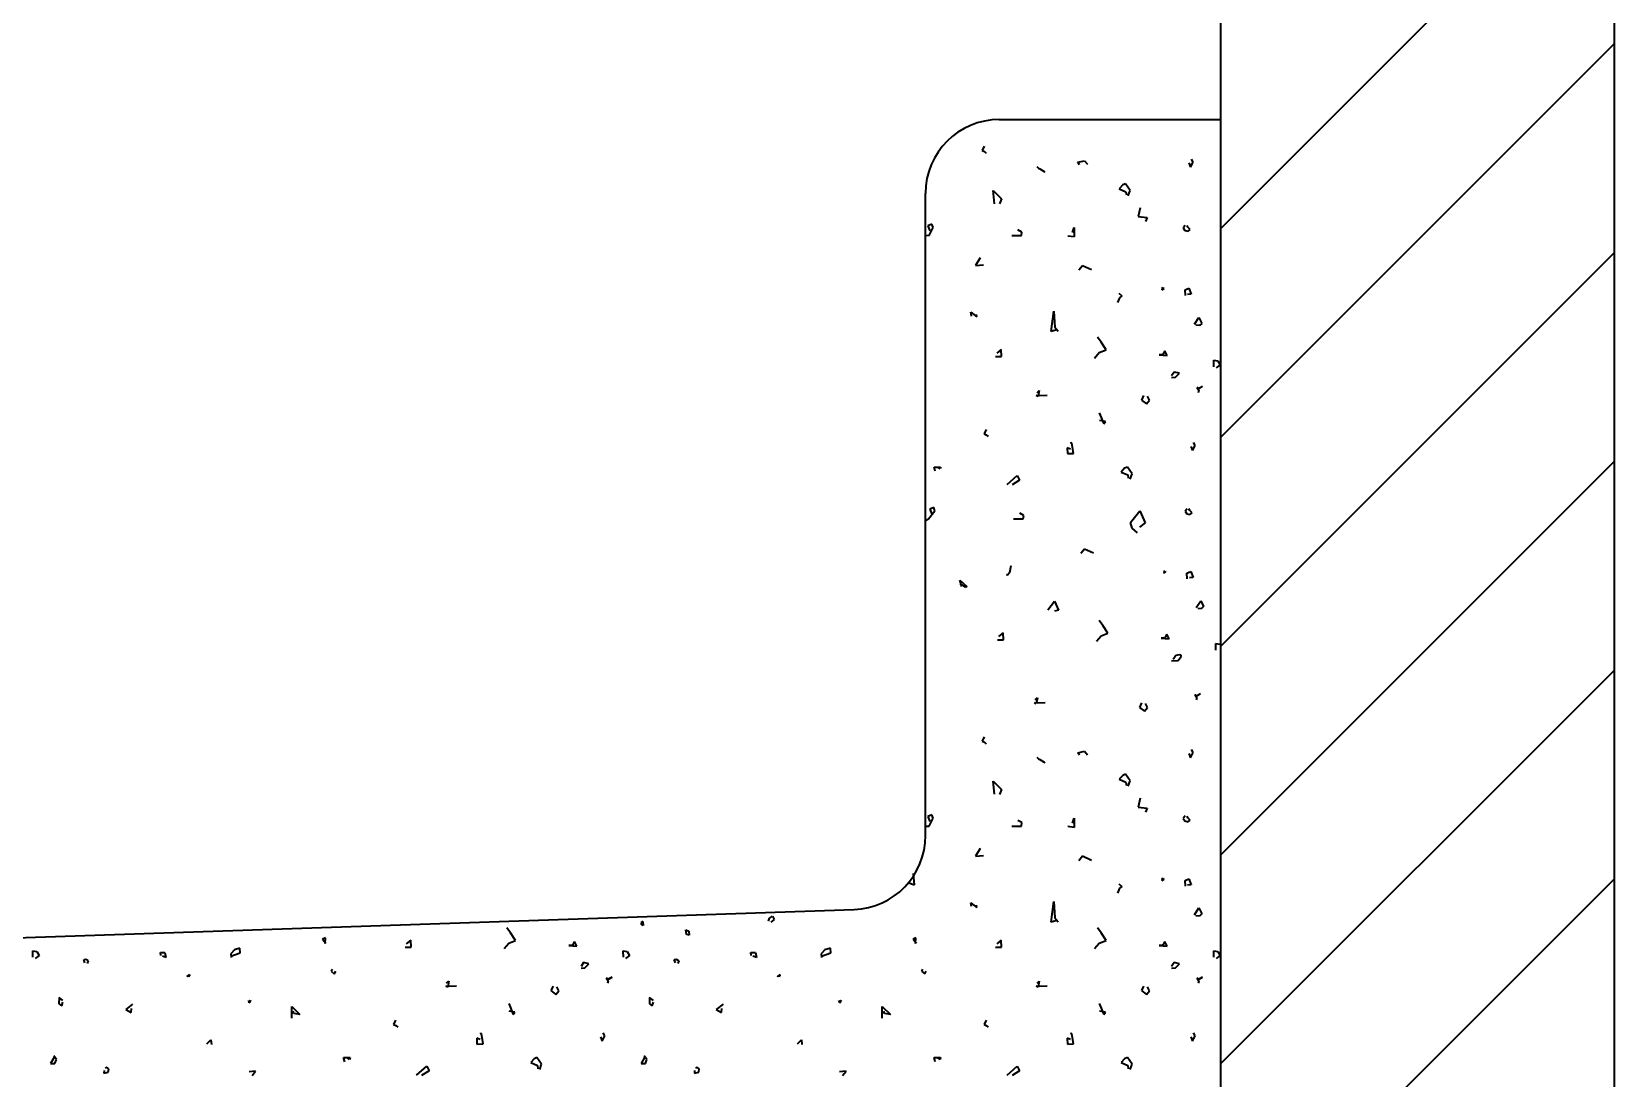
# Model space of a CAD drawing. Header units: inches. Extents: x 2025 to 34930, y -6955 to 4650.
# Drawn here: x 9692.16 to 9736.59, y -2530.02 to -2500.65 of the extents above; entities that cross this region are included whole.
import ezdxf

# ---------------------------------------------------------------- set-up
doc = ezdxf.new("R2010")
doc.units = ezdxf.units.IN
doc.header["$MEASUREMENT"] = 0
doc.layers.add('M-HVAC-EXHS-DUCT', color=3, linetype='Continuous', lineweight=50)
doc.layers.add('PDF-TEXT', color=7, linetype='Continuous', lineweight=35)

# ---------------------------------------------------------------- blocks, each defined once
blk = doc.blocks.new('p detail 18')
at = {"layer": 'PDF-TEXT'}
for p, q in [((9725.539, -2534.88), (9725.539, -2473.615)), ((9736.588, -2534.88), (9736.588, -2476.872)), ((9725.539, -2506.17), (9736.588, -2495.122)), ((9725.539, -2512.03), (9736.588, -2500.981)), ((9719.324, -2503.114), (9725.539, -2503.114)), ((9718.9, -2503.863), (9718.845, -2503.981)), ((9718.845, -2503.981), (9718.906, -2504.011)), ((9718.906, -2504.011), (9718.96, -2504.057)), ((9720.377, -2504.433), (9720.424, -2504.477)), ((9720.424, -2504.477), (9720.464, -2504.5)), ((9720.464, -2504.5), (9720.584, -2504.575)), ((9720.584, -2504.575), (9720.603, -2504.59)), ((9721.531, -2504.313), (9721.718, -2504.268)), ((9721.578, -2504.38), (9721.531, -2504.313)), ((9721.718, -2504.268), (9721.804, -2504.365)), ((9724.649, -2504.332), (9724.695, -2504.452)), ((9724.695, -2504.452), (9724.771, -2504.306)), ((9724.771, -2504.306), (9724.724, -2504.221)), ((9722.789, -2504.947), (9722.692, -2505.054)), ((9722.866, -2504.914), (9722.789, -2504.947)), ((9722.999, -2505.1), (9722.866, -2504.914)), ((9717.252, -2523.209), (9717.252, -2505.186)), ((9719.15, -2505.107), (9719.389, -2505.339)), ((9719.189, -2505.474), (9719.15, -2505.107)), ((9719.389, -2505.339), (9719.329, -2505.482)), ((9722.692, -2505.054), (9722.88, -2505.137)), ((9722.88, -2505.137), (9722.892, -2505.226)), ((9722.944, -2505.25), (9722.999, -2505.1)), ((9723.279, -2505.586), (9723.219, -2505.834)), ((9723.219, -2505.834), (9723.479, -2505.864)), ((9723.479, -2505.864), (9723.432, -2505.976)), ((9717.252, -2506.362), (9717.357, -2506.368)), ((9717.433, -2506.048), (9717.318, -2506.096)), ((9717.318, -2506.096), (9717.376, -2506.235)), ((9717.357, -2506.368), (9717.465, -2506.142)), ((9717.465, -2506.142), (9717.433, -2506.048)), ((9719.673, -2506.371), (9719.944, -2506.368)), ((9719.958, -2506.27), (9719.847, -2506.211)), ((9719.944, -2506.368), (9719.958, -2506.27)), ((9721.384, -2506.283), (9721.424, -2506.141)), ((9721.424, -2506.141), (9721.424, -2506.404)), ((9724.545, -2506.083), (9724.489, -2506.153)), ((9724.489, -2506.153), (9724.534, -2506.225)), ((9724.534, -2506.225), (9724.623, -2506.249)), ((9724.619, -2506.133), (9724.594, -2506.085)), ((9724.684, -2506.203), (9724.619, -2506.133)), ((9724.623, -2506.249), (9724.684, -2506.203)), ((9721.424, -2506.404), (9721.244, -2506.381)), ((9718.789, -2506.995), (9718.656, -2507.213)), ((9718.656, -2507.213), (9718.882, -2507.19)), ((9721.559, -2507.334), (9721.664, -2507.205)), ((9721.664, -2507.205), (9721.914, -2507.323)), ((9725.539, -2517.89), (9736.588, -2506.841)), ((9722.698, -2508.112), (9722.638, -2508.247)), ((9722.678, -2507.985), (9722.765, -2508.06)), ((9722.765, -2508.06), (9722.698, -2508.112)), ((9723.88, -2507.82), (9723.895, -2507.838)), ((9723.895, -2507.838), (9723.89, -2507.896)), ((9723.89, -2507.896), (9723.95, -2507.853)), ((9723.95, -2507.853), (9723.932, -2507.84)), ((9724.538, -2507.892), (9724.645, -2507.846)), ((9724.547, -2508.054), (9724.538, -2507.892)), ((9724.71, -2508.017), (9724.606, -2508.021)), ((9724.645, -2507.846), (9724.71, -2508.017)), ((9718.529, -2508.517), (9718.695, -2508.652)), ((9718.549, -2508.629), (9718.529, -2508.517)), ((9718.695, -2508.652), (9718.689, -2508.584)), ((9720.777, -2509.064), (9720.857, -2508.487)), ((9720.857, -2508.487), (9720.883, -2508.944)), ((9720.911, -2509.027), (9720.777, -2509.064)), ((9720.883, -2508.944), (9720.977, -2509.056)), ((9724.8, -2508.856), (9724.93, -2508.666)), ((9724.94, -2508.893), (9724.84, -2508.886)), ((9724.93, -2508.666), (9725.007, -2508.832)), ((9725.007, -2508.832), (9724.94, -2508.893)), ((9722.182, -2509.359), (9722.077, -2509.222)), ((9722.32, -2509.58), (9722.182, -2509.359)), ((9719.222, -2509.765), (9719.387, -2509.761)), ((9719.379, -2509.564), (9719.253, -2509.672)), ((9719.387, -2509.761), (9719.379, -2509.564)), ((9721.997, -2509.805), (9722.131, -2509.654)), ((9722.131, -2509.654), (9722.32, -2509.58)), ((9723.893, -2509.706), (9723.814, -2509.719)), ((9723.814, -2509.719), (9724.041, -2509.737)), ((9723.975, -2509.604), (9723.899, -2509.743)), ((9724.041, -2509.737), (9723.975, -2509.604)), ((9725.345, -2509.865), (9725.457, -2509.885)), ((9725.349, -2510.048), (9725.345, -2509.865)), ((9725.457, -2509.885), (9725.521, -2509.998)), ((9724.229, -2510.199), (9724.158, -2510.305)), ((9724.158, -2510.351), (9724.27, -2510.343)), ((9724.38, -2510.23), (9724.229, -2510.199)), ((9724.27, -2510.343), (9724.38, -2510.23)), ((9725.521, -2509.998), (9725.409, -2510.081)), ((9720.386, -2510.779), (9720.447, -2510.716)), ((9720.447, -2510.716), (9720.417, -2510.884)), ((9724.925, -2510.664), (9724.869, -2510.631)), ((9724.869, -2510.631), (9724.925, -2510.707)), ((9724.884, -2510.696), (9725.028, -2510.605)), ((9724.925, -2510.707), (9724.904, -2510.779)), ((9725.028, -2510.605), (9724.925, -2510.664)), ((9720.362, -2510.86), (9720.665, -2510.847)), ((9720.417, -2510.884), (9720.362, -2510.86)), ((9723.372, -2510.86), (9723.314, -2510.986)), ((9723.314, -2510.986), (9723.454, -2511.091)), ((9723.454, -2511.091), (9723.539, -2510.991)), ((9723.539, -2510.991), (9723.481, -2510.877)), ((9722.131, -2511.342), (9722.258, -2511.657)), ((9722.305, -2511.589), (9722.138, -2511.56)), ((9722.258, -2511.657), (9722.305, -2511.589)), ((9718.953, -2511.815), (9718.899, -2511.933)), ((9718.899, -2511.933), (9718.959, -2511.963)), ((9718.959, -2511.963), (9719.013, -2512.009)), ((9721.231, -2512.324), (9721.237, -2512.489)), ((9721.324, -2512.361), (9721.231, -2512.324)), ((9721.237, -2512.489), (9721.411, -2512.481)), ((9721.364, -2512.189), (9721.318, -2512.197)), ((9721.411, -2512.481), (9721.364, -2512.189)), ((9724.702, -2512.284), (9724.748, -2512.404)), ((9724.748, -2512.404), (9724.824, -2512.258)), ((9724.824, -2512.258), (9724.777, -2512.172)), ((9717.495, -2512.864), (9717.675, -2512.864)), ((9717.528, -2512.983), (9717.495, -2512.864)), ((9717.662, -2512.916), (9717.602, -2512.871)), ((9717.675, -2512.864), (9717.662, -2512.916)), ((9722.842, -2512.898), (9722.746, -2513.005)), ((9722.746, -2513.005), (9722.934, -2513.088)), ((9722.92, -2512.866), (9722.842, -2512.898)), ((9723.052, -2513.051), (9722.92, -2512.866)), ((9725.539, -2523.75), (9736.588, -2512.701)), ((9719.543, -2513.358), (9719.83, -2513.103)), ((9719.896, -2513.238), (9719.683, -2513.366)), ((9719.83, -2513.103), (9719.896, -2513.238)), ((9722.934, -2513.088), (9722.945, -2513.177)), ((9722.998, -2513.201), (9723.052, -2513.051)), ((9717.252, -2514.363), (9717.339, -2514.315)), ((9717.339, -2514.315), (9717.519, -2514.093)), ((9717.486, -2513.999), (9717.371, -2514.047)), ((9717.371, -2514.047), (9717.43, -2514.187)), ((9717.519, -2514.093), (9717.486, -2513.999)), ((9719.726, -2514.322), (9719.997, -2514.32)), ((9720.011, -2514.222), (9719.9, -2514.163)), ((9719.997, -2514.32), (9720.011, -2514.222)), ((9723.005, -2514.422), (9723.272, -2514.093)), ((9723.272, -2514.093), (9723.419, -2514.43)), ((9724.599, -2514.034), (9724.543, -2514.104)), ((9724.543, -2514.104), (9724.587, -2514.176)), ((9724.587, -2514.176), (9724.677, -2514.2)), ((9724.673, -2514.084), (9724.647, -2514.036)), ((9724.737, -2514.154), (9724.673, -2514.084)), ((9724.677, -2514.2), (9724.737, -2514.154)), ((9723.058, -2514.58), (9723.005, -2514.422)), ((9723.206, -2514.714), (9723.058, -2514.58)), ((9723.419, -2514.43), (9723.259, -2514.55)), ((9721.612, -2515.286), (9721.717, -2515.157)), ((9721.717, -2515.157), (9721.967, -2515.274)), ((9719.649, -2515.636), (9719.61, -2515.831)), ((9718.215, -2516.041), (9718.415, -2516.221)), ((9718.269, -2516.213), (9718.215, -2516.041)), ((9718.382, -2516.244), (9718.229, -2516.131)), ((9719.61, -2515.831), (9719.543, -2515.906)), ((9719.543, -2515.906), (9719.556, -2515.861)), ((9723.933, -2515.772), (9723.949, -2515.789)), ((9723.949, -2515.789), (9723.943, -2515.848)), ((9723.943, -2515.848), (9724.003, -2515.804)), ((9724.003, -2515.804), (9723.986, -2515.791)), ((9724.591, -2515.844), (9724.698, -2515.798)), ((9724.601, -2516.005), (9724.591, -2515.844)), ((9724.764, -2515.968), (9724.659, -2515.972)), ((9724.698, -2515.798), (9724.764, -2515.968)), ((9718.415, -2516.221), (9718.382, -2516.244)), ((9720.691, -2516.873), (9720.87, -2516.633)), ((9720.87, -2516.633), (9720.991, -2516.88)), ((9720.991, -2516.88), (9720.87, -2516.91)), ((9724.853, -2516.808), (9724.983, -2516.618)), ((9724.993, -2516.845), (9724.894, -2516.838)), ((9724.983, -2516.618), (9725.061, -2516.783)), ((9725.061, -2516.783), (9724.993, -2516.845)), ((9722.235, -2517.311), (9722.13, -2517.174)), ((9722.373, -2517.531), (9722.235, -2517.311)), ((9719.276, -2517.716), (9719.44, -2517.712)), ((9719.433, -2517.516), (9719.306, -2517.623)), ((9719.44, -2517.712), (9719.433, -2517.516)), ((9722.051, -2517.756), (9722.184, -2517.606)), ((9722.184, -2517.606), (9722.373, -2517.531)), ((9723.947, -2517.658), (9723.867, -2517.671)), ((9723.867, -2517.671), (9724.094, -2517.688)), ((9724.028, -2517.555), (9723.953, -2517.695)), ((9724.094, -2517.688), (9724.028, -2517.555)), ((9725.398, -2517.817), (9725.511, -2517.837)), ((9725.402, -2518), (9725.398, -2517.817)), ((9724.158, -2518.306), (9724.323, -2518.295)), ((9724.283, -2518.15), (9724.207, -2518.264)), ((9724.372, -2518.131), (9724.283, -2518.15)), ((9724.323, -2518.295), (9724.35, -2518.29)), ((9724.35, -2518.29), (9724.434, -2518.181)), ((9724.432, -2518.146), (9724.372, -2518.131)), ((9724.434, -2518.181), (9724.432, -2518.146)), ((9725.539, -2529.609), (9736.588, -2518.561)), ((9724.815, -2519.253), (9724.871, -2519.33)), ((9724.871, -2519.286), (9724.815, -2519.253)), ((9724.831, -2519.319), (9724.975, -2519.227)), ((9724.975, -2519.227), (9724.871, -2519.286)), ((9720.309, -2519.483), (9720.612, -2519.469)), ((9720.363, -2519.506), (9720.309, -2519.483)), ((9720.332, -2519.402), (9720.394, -2519.338)), ((9720.394, -2519.338), (9720.363, -2519.506)), ((9723.319, -2519.483), (9723.261, -2519.609)), ((9723.261, -2519.609), (9723.4, -2519.714)), ((9723.4, -2519.714), (9723.486, -2519.613)), ((9723.486, -2519.613), (9723.428, -2519.5)), ((9724.871, -2519.33), (9724.85, -2519.402)), ((9718.9, -2520.437), (9718.845, -2520.555)), ((9718.845, -2520.555), (9718.906, -2520.585)), ((9718.906, -2520.585), (9718.96, -2520.631)), ((9720.377, -2521.006), (9720.424, -2521.051)), ((9721.531, -2520.887), (9721.718, -2520.841)), ((9721.578, -2520.954), (9721.531, -2520.887)), ((9721.718, -2520.841), (9721.804, -2520.939)), ((9724.649, -2520.906), (9724.695, -2521.026)), ((9724.695, -2521.026), (9724.771, -2520.88)), ((9724.771, -2520.88), (9724.724, -2520.795)), ((9720.424, -2521.051), (9720.464, -2521.074)), ((9720.464, -2521.074), (9720.584, -2521.149)), ((9720.584, -2521.149), (9720.603, -2521.164)), ((9719.15, -2521.681), (9719.389, -2521.913)), ((9719.189, -2522.048), (9719.15, -2521.681)), ((9719.389, -2521.913), (9719.329, -2522.055)), ((9722.789, -2521.521), (9722.692, -2521.628)), ((9722.692, -2521.628), (9722.88, -2521.711)), ((9722.866, -2521.488), (9722.789, -2521.521)), ((9722.999, -2521.673), (9722.866, -2521.488)), ((9722.88, -2521.711), (9722.892, -2521.8)), ((9722.944, -2521.824), (9722.999, -2521.673)), ((9723.279, -2522.16), (9723.219, -2522.408)), ((9717.433, -2522.622), (9717.318, -2522.67)), ((9717.318, -2522.67), (9717.376, -2522.809)), ((9717.357, -2522.942), (9717.465, -2522.715)), ((9717.465, -2522.715), (9717.433, -2522.622)), ((9719.958, -2522.844), (9719.847, -2522.785)), ((9721.384, -2522.857), (9721.424, -2522.715)), ((9721.424, -2522.715), (9721.424, -2522.978)), ((9723.219, -2522.408), (9723.479, -2522.438)), ((9723.479, -2522.438), (9723.432, -2522.55)), ((9724.545, -2522.656), (9724.489, -2522.726)), ((9724.489, -2522.726), (9724.534, -2522.798)), ((9724.534, -2522.798), (9724.623, -2522.822)), ((9724.619, -2522.707), (9724.594, -2522.659)), ((9724.684, -2522.776), (9724.619, -2522.707)), ((9724.623, -2522.822), (9724.684, -2522.776)), ((9717.252, -2522.944), (9717.357, -2522.942)), ((9719.673, -2522.944), (9719.944, -2522.942)), ((9719.944, -2522.942), (9719.958, -2522.844)), ((9721.424, -2522.978), (9721.244, -2522.955)), ((9718.789, -2523.569), (9718.656, -2523.787)), ((9718.656, -2523.787), (9718.882, -2523.764)), ((9721.559, -2523.908), (9721.664, -2523.779)), ((9721.664, -2523.779), (9721.914, -2523.897)), ((9716.759, -2524.526), (9716.948, -2524.589)), ((9716.948, -2524.589), (9716.912, -2524.269)), ((9722.678, -2524.559), (9722.765, -2524.634)), ((9723.88, -2524.394), (9723.895, -2524.412)), ((9723.895, -2524.412), (9723.89, -2524.47)), ((9723.89, -2524.47), (9723.95, -2524.427)), ((9723.95, -2524.427), (9723.932, -2524.414)), ((9724.538, -2524.466), (9724.645, -2524.421)), ((9724.547, -2524.628), (9724.538, -2524.466)), ((9724.645, -2524.421), (9724.71, -2524.591)), ((9726.129, -2534.88), (9736.588, -2524.42)), ((9722.698, -2524.686), (9722.638, -2524.821)), ((9722.765, -2524.634), (9722.698, -2524.686)), ((9724.71, -2524.591), (9724.606, -2524.595)), ((9676.508, -2526.593), (9715.251, -2525.28)), ((9712.879, -2525.526), (9712.957, -2525.473)), ((9712.957, -2525.473), (9713.006, -2525.567)), ((9718.529, -2525.091), (9718.695, -2525.226)), ((9718.549, -2525.203), (9718.529, -2525.091)), ((9718.695, -2525.226), (9718.689, -2525.158)), ((9720.777, -2525.638), (9720.857, -2525.061)), ((9720.857, -2525.061), (9720.883, -2525.518)), ((9724.8, -2525.43), (9724.93, -2525.24)), ((9724.94, -2525.467), (9724.84, -2525.46)), ((9724.93, -2525.24), (9725.007, -2525.406)), ((9725.007, -2525.406), (9724.94, -2525.467)), ((9705.608, -2525.933), (9705.503, -2525.796)), ((9709.326, -2525.735), (9709.27, -2525.692)), ((9709.285, -2525.692), (9709.295, -2525.622)), ((9709.295, -2525.622), (9709.324, -2525.622)), ((9709.324, -2525.622), (9709.326, -2525.735)), ((9710.522, -2525.855), (9710.613, -2525.89)), ((9710.541, -2525.982), (9710.522, -2525.855)), ((9710.613, -2525.89), (9710.619, -2526.006)), ((9712.847, -2525.611), (9712.879, -2525.526)), ((9713.006, -2525.567), (9712.914, -2525.641)), ((9720.911, -2525.601), (9720.777, -2525.638)), ((9720.883, -2525.518), (9720.977, -2525.63)), ((9722.182, -2525.933), (9722.077, -2525.796)), ((9700.409, -2526.082), (9700.331, -2526.117)), ((9700.331, -2526.117), (9700.426, -2526.228)), ((9700.399, -2526.239), (9700.409, -2526.082)), ((9702.648, -2526.339), (9702.813, -2526.335)), ((9702.805, -2526.139), (9702.679, -2526.246)), ((9702.813, -2526.335), (9702.805, -2526.139)), ((9705.423, -2526.379), (9705.557, -2526.228)), ((9705.557, -2526.228), (9705.746, -2526.154)), ((9705.746, -2526.154), (9705.608, -2525.933)), ((9707.319, -2526.28), (9707.24, -2526.293)), ((9707.24, -2526.293), (9707.467, -2526.311)), ((9707.401, -2526.178), (9707.325, -2526.317)), ((9707.467, -2526.311), (9707.401, -2526.178)), ((9710.619, -2526.006), (9710.551, -2525.98)), ((9716.983, -2526.082), (9716.905, -2526.117)), ((9716.905, -2526.117), (9717, -2526.228)), ((9716.973, -2526.239), (9716.983, -2526.082)), ((9719.222, -2526.339), (9719.387, -2526.335)), ((9719.379, -2526.139), (9719.253, -2526.246)), ((9719.387, -2526.335), (9719.379, -2526.139)), ((9721.997, -2526.379), (9722.131, -2526.228)), ((9722.131, -2526.228), (9722.32, -2526.154)), ((9722.32, -2526.154), (9722.182, -2525.933)), ((9723.893, -2526.28), (9723.814, -2526.293)), ((9723.814, -2526.293), (9724.041, -2526.311)), ((9723.975, -2526.178), (9723.899, -2526.317)), ((9724.041, -2526.311), (9723.975, -2526.178)), ((9692.201, -2526.622), (9692.197, -2526.44)), ((9692.197, -2526.44), (9692.31, -2526.459)), ((9692.374, -2526.573), (9692.261, -2526.655)), ((9692.31, -2526.459), (9692.374, -2526.573)), ((9693.628, -2526.686), (9693.682, -2526.673)), ((9693.662, -2526.778), (9693.628, -2526.686)), ((9693.682, -2526.673), (9693.754, -2526.721)), ((9693.754, -2526.721), (9693.727, -2526.799)), ((9695.778, -2526.487), (9695.904, -2526.487)), ((9695.788, -2526.575), (9695.778, -2526.487)), ((9695.935, -2526.634), (9695.834, -2526.588)), ((9695.904, -2526.487), (9695.935, -2526.634)), ((9697.854, -2526.411), (9697.753, -2526.526)), ((9697.753, -2526.526), (9697.762, -2526.631)), ((9697.759, -2526.588), (9698.018, -2526.5)), ((9698.012, -2526.367), (9697.854, -2526.411)), ((9698.018, -2526.5), (9698.012, -2526.367)), ((9707.655, -2526.773), (9707.584, -2526.879)), ((9707.806, -2526.804), (9707.655, -2526.773)), ((9707.696, -2526.917), (9707.806, -2526.804)), ((9708.775, -2526.622), (9708.771, -2526.44)), ((9708.771, -2526.44), (9708.884, -2526.459)), ((9708.947, -2526.573), (9708.835, -2526.655)), ((9708.884, -2526.459), (9708.947, -2526.573)), ((9710.202, -2526.686), (9710.256, -2526.673)), ((9710.236, -2526.778), (9710.202, -2526.686)), ((9710.256, -2526.673), (9710.327, -2526.721)), ((9710.327, -2526.721), (9710.301, -2526.799)), ((9712.352, -2526.487), (9712.478, -2526.487)), ((9712.362, -2526.575), (9712.352, -2526.487)), ((9712.509, -2526.634), (9712.408, -2526.588)), ((9712.478, -2526.487), (9712.509, -2526.634)), ((9714.428, -2526.411), (9714.327, -2526.526)), ((9714.327, -2526.526), (9714.335, -2526.631)), ((9714.333, -2526.588), (9714.592, -2526.5)), ((9714.586, -2526.367), (9714.428, -2526.411)), ((9714.592, -2526.5), (9714.586, -2526.367)), ((9724.229, -2526.773), (9724.158, -2526.879)), ((9724.38, -2526.804), (9724.229, -2526.773)), ((9724.27, -2526.917), (9724.38, -2526.804)), ((9725.349, -2526.622), (9725.345, -2526.44)), ((9725.345, -2526.44), (9725.457, -2526.459)), ((9725.521, -2526.573), (9725.409, -2526.655)), ((9725.457, -2526.459), (9725.521, -2526.573)), ((9696.594, -2527.105), (9696.522, -2527.159)), ((9696.53, -2527.142), (9696.6, -2527.157)), ((9696.545, -2527.174), (9696.53, -2527.142)), ((9696.6, -2527.157), (9696.594, -2527.105)), ((9700.598, -2526.956), (9700.569, -2527.013)), ((9700.569, -2527.013), (9700.66, -2527.089)), ((9700.66, -2527.089), (9700.702, -2527.009)), ((9707.584, -2526.925), (9707.696, -2526.917)), ((9708.294, -2527.205), (9708.351, -2527.281)), ((9708.351, -2527.238), (9708.294, -2527.205)), ((9708.31, -2527.27), (9708.454, -2527.179)), ((9708.454, -2527.179), (9708.351, -2527.238)), ((9713.168, -2527.105), (9713.096, -2527.159)), ((9713.104, -2527.142), (9713.174, -2527.157)), ((9713.119, -2527.174), (9713.104, -2527.142)), ((9713.174, -2527.157), (9713.168, -2527.105)), ((9717.171, -2526.956), (9717.142, -2527.013)), ((9717.142, -2527.013), (9717.234, -2527.089)), ((9717.234, -2527.089), (9717.276, -2527.009)), ((9724.158, -2526.925), (9724.27, -2526.917)), ((9724.869, -2527.205), (9724.925, -2527.281)), ((9724.925, -2527.238), (9724.869, -2527.205)), ((9724.884, -2527.27), (9725.028, -2527.179)), ((9725.028, -2527.179), (9724.925, -2527.238)), ((9703.788, -2527.434), (9704.091, -2527.421)), ((9703.843, -2527.458), (9703.788, -2527.434)), ((9703.812, -2527.353), (9703.873, -2527.29)), ((9703.873, -2527.29), (9703.843, -2527.458)), ((9706.798, -2527.434), (9706.74, -2527.56)), ((9706.74, -2527.56), (9706.88, -2527.665)), ((9706.88, -2527.665), (9706.965, -2527.564)), ((9706.965, -2527.564), (9706.907, -2527.451)), ((9708.351, -2527.281), (9708.329, -2527.353)), ((9720.362, -2527.434), (9720.665, -2527.421)), ((9720.417, -2527.458), (9720.362, -2527.434)), ((9720.386, -2527.353), (9720.447, -2527.29)), ((9720.447, -2527.29), (9720.417, -2527.458)), ((9723.372, -2527.434), (9723.314, -2527.56)), ((9723.314, -2527.56), (9723.454, -2527.665)), ((9723.454, -2527.665), (9723.539, -2527.564)), ((9723.539, -2527.564), (9723.481, -2527.451)), ((9724.925, -2527.281), (9724.904, -2527.353)), ((9692.936, -2527.752), (9692.928, -2527.926)), ((9692.928, -2527.926), (9693.008, -2527.983)), ((9693.044, -2527.841), (9692.936, -2527.752)), ((9693.008, -2527.983), (9693.044, -2527.881)), ((9694.996, -2527.935), (9694.806, -2528.092)), ((9694.806, -2528.092), (9694.956, -2528.173)), ((9694.956, -2528.173), (9694.964, -2528.061)), ((9698.275, -2527.892), (9698.251, -2527.837)), ((9698.269, -2527.909), (9698.311, -2527.828)), ((9698.311, -2527.828), (9698.275, -2527.892)), ((9699.466, -2528.328), (9699.466, -2528.006)), ((9699.466, -2528.006), (9699.693, -2528.231)), ((9699.527, -2528.201), (9699.507, -2528.133)), ((9705.557, -2527.916), (9705.684, -2528.231)), ((9705.731, -2528.163), (9705.564, -2528.133)), ((9709.51, -2527.752), (9709.502, -2527.926)), ((9709.502, -2527.926), (9709.582, -2527.983)), ((9709.618, -2527.841), (9709.51, -2527.752)), ((9709.582, -2527.983), (9709.618, -2527.881)), ((9711.571, -2527.935), (9711.38, -2528.092)), ((9711.38, -2528.092), (9711.53, -2528.173)), ((9711.53, -2528.173), (9711.538, -2528.061)), ((9714.849, -2527.892), (9714.825, -2527.837)), ((9714.843, -2527.909), (9714.885, -2527.828)), ((9714.885, -2527.828), (9714.849, -2527.892)), ((9716.04, -2528.328), (9716.04, -2528.006)), ((9716.04, -2528.006), (9716.267, -2528.231)), ((9716.101, -2528.201), (9716.081, -2528.133)), ((9722.131, -2527.916), (9722.258, -2528.231)), ((9722.305, -2528.163), (9722.138, -2528.133)), ((9699.693, -2528.231), (9699.527, -2528.201)), ((9702.379, -2528.389), (9702.325, -2528.506)), ((9702.325, -2528.506), (9702.385, -2528.537)), ((9702.385, -2528.537), (9702.439, -2528.583)), ((9705.684, -2528.231), (9705.731, -2528.163)), ((9716.267, -2528.231), (9716.101, -2528.201)), ((9718.953, -2528.389), (9718.899, -2528.506)), ((9718.899, -2528.506), (9718.959, -2528.537)), ((9718.959, -2528.537), (9719.013, -2528.583)), ((9722.258, -2528.231), (9722.305, -2528.163)), ((9697.085, -2529.048), (9697.198, -2528.943)), ((9697.198, -2528.943), (9697.212, -2529.07)), ((9704.657, -2528.898), (9704.663, -2529.063)), ((9704.75, -2528.935), (9704.657, -2528.898)), ((9704.79, -2528.763), (9704.743, -2528.77)), ((9704.837, -2529.055), (9704.79, -2528.763)), ((9708.128, -2528.857), (9708.174, -2528.977)), ((9708.174, -2528.977), (9708.25, -2528.831)), ((9708.25, -2528.831), (9708.203, -2528.746)), ((9713.659, -2529.048), (9713.772, -2528.943)), ((9713.772, -2528.943), (9713.786, -2529.07)), ((9721.231, -2528.898), (9721.237, -2529.063)), ((9721.324, -2528.935), (9721.231, -2528.898)), ((9721.364, -2528.763), (9721.318, -2528.77)), ((9721.411, -2529.055), (9721.364, -2528.763)), ((9724.702, -2528.857), (9724.748, -2528.977)), ((9724.748, -2528.977), (9724.824, -2528.831)), ((9724.824, -2528.831), (9724.777, -2528.746)), ((9692.806, -2529.422), (9692.697, -2529.607)), ((9692.86, -2529.494), (9692.784, -2529.389)), ((9700.921, -2529.437), (9701.101, -2529.437)), ((9700.954, -2529.557), (9700.921, -2529.437)), ((9701.088, -2529.49), (9701.028, -2529.445)), ((9701.101, -2529.437), (9701.088, -2529.49)), ((9704.663, -2529.063), (9704.837, -2529.055)), ((9706.269, -2529.472), (9706.172, -2529.579)), ((9706.346, -2529.439), (9706.269, -2529.472)), ((9706.478, -2529.625), (9706.346, -2529.439)), ((9709.379, -2529.422), (9709.271, -2529.607)), ((9709.434, -2529.494), (9709.358, -2529.389)), ((9717.495, -2529.437), (9717.675, -2529.437)), ((9717.528, -2529.557), (9717.495, -2529.437)), ((9717.662, -2529.49), (9717.602, -2529.445)), ((9717.675, -2529.437), (9717.662, -2529.49)), ((9721.237, -2529.063), (9721.411, -2529.055)), ((9722.842, -2529.472), (9722.746, -2529.579)), ((9722.92, -2529.439), (9722.842, -2529.472)), ((9723.052, -2529.625), (9722.92, -2529.439)), ((9692.697, -2529.607), (9692.817, -2529.601)), ((9692.817, -2529.601), (9692.86, -2529.494)), ((9694.199, -2529.804), (9694.194, -2529.88)), ((9694.194, -2529.88), (9694.314, -2529.849)), ((9694.265, -2529.706), (9694.224, -2529.745)), ((9694.331, -2529.753), (9694.265, -2529.706)), ((9694.314, -2529.849), (9694.331, -2529.753)), ((9698.451, -2529.823), (9698.267, -2529.839)), ((9698.35, -2529.937), (9698.451, -2529.823)), ((9702.969, -2529.932), (9703.256, -2529.677)), ((9703.322, -2529.812), (9703.109, -2529.94)), ((9703.256, -2529.677), (9703.322, -2529.812)), ((9706.172, -2529.579), (9706.36, -2529.662)), ((9706.36, -2529.662), (9706.371, -2529.751)), ((9706.424, -2529.775), (9706.478, -2529.625)), ((9709.271, -2529.607), (9709.391, -2529.601)), ((9709.391, -2529.601), (9709.434, -2529.494)), ((9710.773, -2529.804), (9710.767, -2529.88)), ((9710.767, -2529.88), (9710.887, -2529.849)), ((9710.839, -2529.706), (9710.798, -2529.745)), ((9710.905, -2529.753), (9710.839, -2529.706)), ((9710.887, -2529.849), (9710.905, -2529.753)), ((9715.025, -2529.823), (9714.841, -2529.839)), ((9714.924, -2529.937), (9715.025, -2529.823)), ((9719.543, -2529.932), (9719.83, -2529.677)), ((9719.896, -2529.812), (9719.683, -2529.94)), ((9719.83, -2529.677), (9719.896, -2529.812)), ((9722.746, -2529.579), (9722.934, -2529.662)), ((9722.934, -2529.662), (9722.945, -2529.751)), ((9722.998, -2529.775), (9723.052, -2529.625))]:
    blk.add_line(p, q, dxfattribs=at)
for centre, start, end in [((9719.324, -2505.186), 90, 180), ((9715.181, -2523.209), 271.9414, 359.9997)]:
    blk.add_arc(centre, 2.072, start, end, dxfattribs=at)

msp = doc.modelspace()

# ---------------------------------------------------------------- block references
at = {"layer": 'M-HVAC-EXHS-DUCT'}
msp.add_blockref('p detail 18', (0, 0), dxfattribs=at)

doc.saveas('drawing.dxf')
